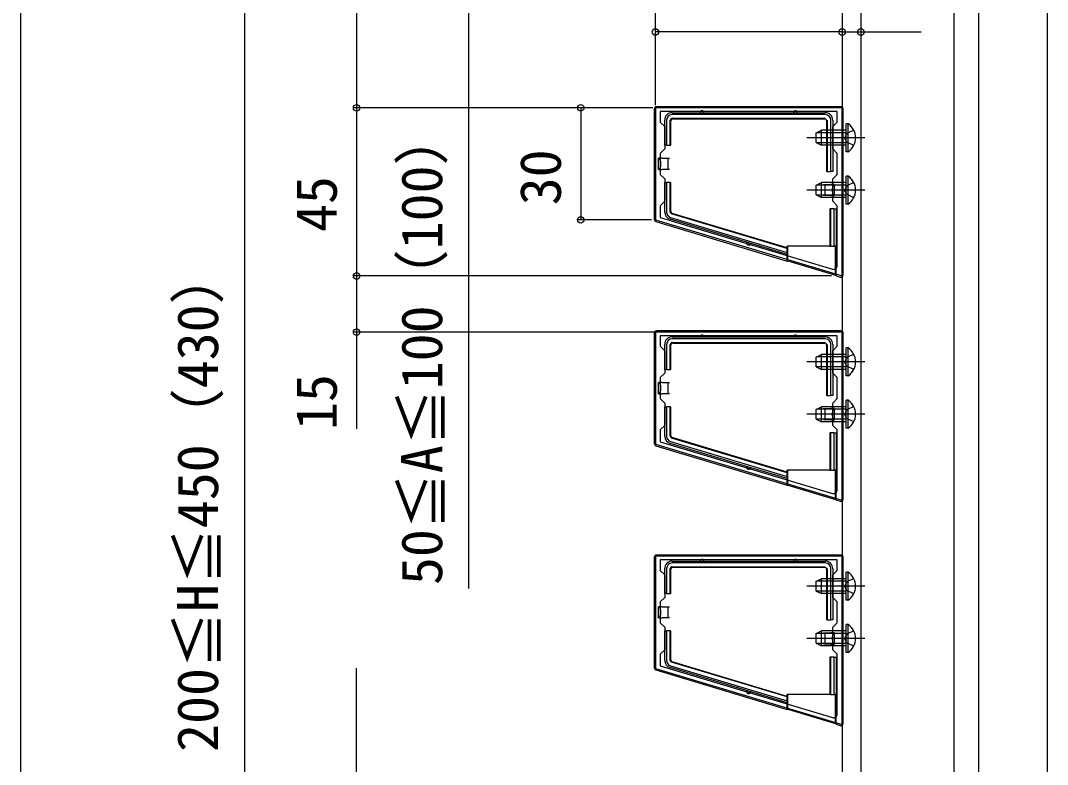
# Model space of a CAD drawing. Units: millimetres, scale not verified. Extents: x -875 to 875, y -1299 to 1291.
# Drawn here: x -875 to -600, y 654.1 to 853.2 of the extents above; entities that cross this region are included whole.
import ezdxf
from ezdxf.enums import TextEntityAlignment as Align

# ---------------------------------------------------------------- set-up
doc = ezdxf.new("R2010")
doc.units = ezdxf.units.MM
doc.header["$LTSCALE"] = 8
for name, color, linetype in [('0-2_YKK_11', 7, 'Continuous'), ('0-3_YKK_12', 2, 'Continuous'), ('0-4_YKK_13', 4, 'Continuous'), ('0-5_YKK_D', 6, 'Continuous'), ('0-6_YKK_ZWAK', 7, 'Continuous'), ('0-7_YSS_K', 3, 'Continuous')]:
    doc.layers.add(name, color=color, linetype=linetype)
doc.styles.add('ＭＳ ゴシック', font='')
doc.styles.get('ＭＳ ゴシック').set_extended_font_data('MS Gothic')

msp = doc.modelspace()

# ---------------------------------------------------------------- linework, layer by layer
at = {"layer": '0-2_YKK_11'}
for p, q in [((-703.7, 800.463), (-657.587, 786.629)), ((-703.7, 740.463), (-657.587, 726.629)), ((-703.7, 680.463), (-657.587, 666.629))]:
    msp.add_line(p, q, dxfattribs=at)
for points in [[(-705, 799.809), (-655, 784.809), (-655, 829.809), (-705, 829.809)], [(-705, 739.809), (-655, 724.809), (-655, 769.809), (-705, 769.809)], [(-705, 679.809), (-655, 664.809), (-655, 709.809), (-705, 709.809)]]:
    msp.add_lwpolyline(points, close=True, dxfattribs=at)
for points in [[(-656.3, 787.587), (-656.3, 803.609), (-657.5, 804.809), (-657.5, 810.809), (-656.3, 812.009), (-656.3, 817.609), (-657.5, 818.809), (-657.5, 824.809), (-656.3, 826.009), (-656.3, 828.809), (-703.7, 828.809), (-703.7, 826.009), (-702.5, 824.809), (-702.5, 818.809), (-703.7, 817.609), (-703.7, 812.009), (-702.5, 810.809), (-702.5, 804.809), (-703.7, 803.609), (-703.7, 800.463)], [(-656.3, 727.587), (-656.3, 743.609), (-657.5, 744.809), (-657.5, 750.809), (-656.3, 752.009), (-656.3, 757.609), (-657.5, 758.809), (-657.5, 764.809), (-656.3, 766.009), (-656.3, 768.809), (-703.7, 768.809), (-703.7, 766.009), (-702.5, 764.809), (-702.5, 758.809), (-703.7, 757.609), (-703.7, 752.009), (-702.5, 750.809), (-702.5, 744.809), (-703.7, 743.609), (-703.7, 740.463)], [(-656.3, 667.587), (-656.3, 683.609), (-657.5, 684.809), (-657.5, 690.809), (-656.3, 692.009), (-656.3, 697.609), (-657.5, 698.809), (-657.5, 704.809), (-656.3, 706.009), (-656.3, 708.809), (-703.7, 708.809), (-703.7, 706.009), (-702.5, 704.809), (-702.5, 698.809), (-703.7, 697.609), (-703.7, 692.009), (-702.5, 690.809), (-702.5, 684.809), (-703.7, 683.609), (-703.7, 680.463)]]:
    msp.add_lwpolyline(points, dxfattribs=at)
for centre in [(-657.3, 787.587), (-657.3, 727.587), (-657.3, 667.587)]:
    msp.add_arc(centre, 1, 253.30075, 359.99999, dxfattribs=at)
at = {"layer": '0-3_YKK_12'}
for p, q in [((-655, 929.309), (-655, 530.309)), ((-618.5, 929.309), (-618.5, 530.309))]:
    msp.add_line(p, q, dxfattribs=at)
msp.add_lwpolyline([(-600, 930.809), (-650, 930.809), (-650, 529.809), (-600, 529.809)], close=True, dxfattribs=at)
at = {"layer": '0-4_YKK_13'}
for p, q in [((-705.3, 829.51), (-705.3, 799.954)), ((-655.299, 830.109), (-704.701, 830.109)), ((-659.5, 828.009), (-700.5, 828.009)), ((-667.5, 828.509), (-659.5, 828.509)), ((-654.7, 785.114), (-654.7, 829.51)), ((-702.5, 819.809), (-702.5, 826.509)), ((-702, 826.509), (-702, 819.809)), ((-701, 819.809), (-701, 826.509)), ((-700.843, 819.809), (-700.843, 826.352)), ((-700.5, 827.009), (-659.5, 827.009)), ((-700.343, 826.852), (-659.657, 826.852)), ((-659.157, 826.352), (-659.157, 812.809)), ((-659, 826.509), (-659, 812.809)), ((-658, 812.809), (-658, 826.509)), ((-653.9, 818.059), (-653.9, 825.559)), ((-661.9, 823.109), (-660.5, 823.809)), ((-661.9, 820.509), (-661.9, 823.109)), ((-653.9, 823.154), (-661.809, 823.154)), ((-653.9, 823.809), (-660.5, 823.809)), ((-702, 819.809), (-702.5, 819.809)), ((-702, 819.809), (-701, 819.809)), ((-701, 819.809), (-700.843, 819.809)), ((-648.9, 821.809), (-664.4, 821.809)), ((-661.9, 820.509), (-660.5, 819.809)), ((-653.9, 820.463), (-661.809, 820.463)), ((-653.391, 818.059), (-653.9, 818.059)), ((-703.2, 816.309), (-704.2, 816.309)), ((-704.2, 813.309), (-704.2, 816.309)), ((-701.7, 816.309), (-701.2, 816.309)), ((-704.2, 813.309), (-703.2, 813.309)), ((-701.2, 813.309), (-701.7, 813.309)), ((-659, 812.809), (-659.157, 812.809)), ((-659, 812.809), (-658, 812.809)), ((-653.9, 804.059), (-653.9, 811.559)), ((-702, 809.809), (-702, 801.93)), ((-701, 809.809), (-702, 809.809)), ((-700.843, 802.047), (-700.843, 809.809)), ((-661.9, 809.109), (-660.5, 809.809)), ((-661.9, 806.509), (-661.9, 809.109)), ((-653.9, 809.154), (-661.809, 809.154)), ((-653.9, 809.809), (-660.5, 809.809)), ((-660, 809.309), (-659.5, 809.309)), ((-659.5, 809.309), (-658, 809.309)), ((-659.5, 807.809), (-659.5, 809.309)), ((-657, 809.309), (-658, 809.309)), ((-657, 806.309), (-657, 809.309)), ((-648.9, 807.809), (-664.4, 807.809)), ((-661.9, 806.509), (-660.5, 805.809)), ((-653.9, 806.463), (-661.809, 806.463)), ((-659.5, 806.309), (-660, 806.309)), ((-659.5, 806.309), (-659.5, 807.809)), ((-658, 806.309), (-659.5, 806.309)), ((-658, 806.309), (-657, 806.309)), ((-653.391, 804.059), (-653.9, 804.059)), ((-700.932, 800.494), (-669.7, 791.112)), ((-669.7, 792.156), (-700.644, 801.451)), ((-669.7, 792.32), (-700.487, 801.568)), ((-658.257, 802.809), (-658.257, 792.809)), ((-658.1, 802.809), (-658.257, 802.809)), ((-658.1, 802.809), (-658.1, 792.809)), ((-657.1, 802.809), (-656.6, 802.809)), ((-704.873, 799.381), (-669.7, 788.815)), ((-669.7, 792.32), (-669.7, 792.809)), ((-658.257, 792.809), (-669.7, 792.809)), ((-669.7, 792.156), (-669.7, 792.32)), ((-669.7, 791.112), (-669.7, 792.156)), ((-669.5, 788.85), (-669.5, 792.809)), ((-658.1, 792.809), (-658.257, 792.809)), ((-658.1, 792.809), (-657.1, 792.809)), ((-656.6, 792.809), (-657.1, 792.809)), ((-656.8, 785.035), (-656.8, 792.809)), ((-656.6, 784.879), (-656.6, 792.809)), ((-669.7, 791.112), (-669.7, 790.59)), ((-669.7, 788.815), (-669.7, 790.59)), ((-656.8, 785.035), (-656.6, 784.879)), ((-656.6, 784.879), (-655.471, 784.54)), ((-655.299, 770.109), (-704.701, 770.109)), ((-705.3, 769.51), (-705.3, 739.954)), ((-659.5, 768.009), (-700.5, 768.009)), ((-667.5, 768.509), (-659.5, 768.509)), ((-654.7, 725.114), (-654.7, 769.51)), ((-702.5, 759.809), (-702.5, 766.509)), ((-702, 766.509), (-702, 759.809)), ((-701, 759.809), (-701, 766.509)), ((-700.843, 759.809), (-700.843, 766.352)), ((-700.5, 767.009), (-659.5, 767.009)), ((-700.343, 766.852), (-659.657, 766.852)), ((-659.157, 766.352), (-659.157, 752.809)), ((-659, 766.509), (-659, 752.809)), ((-658, 752.809), (-658, 766.509)), ((-653.9, 758.059), (-653.9, 765.559)), ((-648.9, 761.809), (-664.4, 761.809)), ((-661.9, 763.109), (-660.5, 763.809)), ((-661.9, 760.509), (-661.9, 763.109)), ((-653.9, 763.154), (-661.809, 763.154)), ((-653.9, 763.809), (-660.5, 763.809)), ((-702, 759.809), (-702.5, 759.809)), ((-702, 759.809), (-701, 759.809)), ((-701, 759.809), (-700.843, 759.809)), ((-661.9, 760.509), (-660.5, 759.809)), ((-653.9, 760.463), (-661.809, 760.463)), ((-703.2, 756.309), (-704.2, 756.309)), ((-704.2, 753.309), (-704.2, 756.309)), ((-701.7, 756.309), (-701.2, 756.309)), ((-653.391, 758.059), (-653.9, 758.059)), ((-704.2, 753.309), (-703.2, 753.309)), ((-701.2, 753.309), (-701.7, 753.309)), ((-659, 752.809), (-659.157, 752.809)), ((-659, 752.809), (-658, 752.809)), ((-653.9, 744.059), (-653.9, 751.559)), ((-702, 749.809), (-702, 741.93)), ((-701, 749.809), (-702, 749.809)), ((-700.843, 742.047), (-700.843, 749.809)), ((-661.9, 749.109), (-660.5, 749.809)), ((-661.9, 746.509), (-661.9, 749.109)), ((-653.9, 749.154), (-661.809, 749.154)), ((-653.9, 749.809), (-660.5, 749.809)), ((-660, 749.309), (-659.5, 749.309)), ((-659.5, 749.309), (-658, 749.309)), ((-659.5, 747.809), (-659.5, 749.309)), ((-657, 749.309), (-658, 749.309)), ((-657, 746.309), (-657, 749.309)), ((-648.9, 747.809), (-664.4, 747.809)), ((-661.9, 746.509), (-660.5, 745.809)), ((-653.9, 746.463), (-661.809, 746.463)), ((-659.5, 746.309), (-660, 746.309)), ((-659.5, 746.309), (-659.5, 747.809)), ((-658, 746.309), (-659.5, 746.309)), ((-658, 746.309), (-657, 746.309)), ((-658.257, 742.809), (-658.257, 732.809)), ((-658.1, 742.809), (-658.257, 742.809)), ((-658.1, 742.809), (-658.1, 732.809)), ((-657.1, 742.809), (-656.6, 742.809)), ((-653.391, 744.059), (-653.9, 744.059)), ((-700.932, 740.494), (-669.7, 731.112)), ((-669.7, 732.156), (-700.644, 741.451)), ((-669.7, 732.32), (-700.487, 741.568)), ((-704.873, 739.381), (-669.7, 728.815)), ((-669.7, 732.32), (-669.7, 732.809)), ((-658.257, 732.809), (-669.7, 732.809)), ((-669.7, 732.156), (-669.7, 732.32)), ((-669.7, 731.112), (-669.7, 732.156)), ((-669.5, 728.85), (-669.5, 732.809)), ((-658.1, 732.809), (-658.257, 732.809)), ((-658.1, 732.809), (-657.1, 732.809)), ((-656.6, 732.809), (-657.1, 732.809)), ((-656.8, 725.035), (-656.8, 732.809)), ((-656.6, 724.879), (-656.6, 732.809)), ((-669.7, 731.112), (-669.7, 730.59)), ((-669.7, 728.815), (-669.7, 730.59)), ((-656.8, 725.035), (-656.6, 724.879)), ((-656.6, 724.879), (-655.471, 724.54)), ((-705.3, 709.51), (-705.3, 679.954)), ((-655.299, 710.109), (-704.701, 710.109)), ((-654.7, 665.114), (-654.7, 709.51)), ((-659.5, 708.009), (-700.5, 708.009)), ((-700.5, 707.009), (-659.5, 707.009)), ((-700.343, 706.852), (-659.657, 706.852)), ((-667.5, 708.509), (-659.5, 708.509)), ((-702.5, 699.809), (-702.5, 706.509)), ((-702, 706.509), (-702, 699.809)), ((-701, 699.809), (-701, 706.509)), ((-700.843, 699.809), (-700.843, 706.352)), ((-659.157, 706.352), (-659.157, 692.809)), ((-659, 706.509), (-659, 692.809)), ((-658, 692.809), (-658, 706.509)), ((-653.9, 698.059), (-653.9, 705.559)), ((-648.9, 701.809), (-664.4, 701.809)), ((-661.9, 703.109), (-660.5, 703.809)), ((-661.9, 700.509), (-661.9, 703.109)), ((-653.9, 703.154), (-661.809, 703.154)), ((-653.9, 703.809), (-660.5, 703.809)), ((-702, 699.809), (-702.5, 699.809)), ((-702, 699.809), (-701, 699.809)), ((-701, 699.809), (-700.843, 699.809)), ((-661.9, 700.509), (-660.5, 699.809)), ((-653.9, 700.463), (-661.809, 700.463)), ((-703.2, 696.309), (-704.2, 696.309)), ((-704.2, 693.309), (-704.2, 696.309)), ((-701.7, 696.309), (-701.2, 696.309)), ((-653.391, 698.059), (-653.9, 698.059)), ((-704.2, 693.309), (-703.2, 693.309)), ((-701.2, 693.309), (-701.7, 693.309)), ((-659, 692.809), (-659.157, 692.809)), ((-659, 692.809), (-658, 692.809)), ((-653.9, 684.059), (-653.9, 691.559)), ((-702, 689.809), (-702, 681.93)), ((-701, 689.809), (-702, 689.809)), ((-700.843, 682.047), (-700.843, 689.809)), ((-648.9, 687.809), (-664.4, 687.809)), ((-661.9, 689.109), (-660.5, 689.809)), ((-661.9, 686.509), (-661.9, 689.109)), ((-653.9, 689.154), (-661.809, 689.154)), ((-653.9, 689.809), (-660.5, 689.809)), ((-660, 689.309), (-659.5, 689.309)), ((-659.5, 689.309), (-658, 689.309)), ((-659.5, 687.809), (-659.5, 689.309)), ((-659.5, 686.309), (-659.5, 687.809)), ((-657, 689.309), (-658, 689.309)), ((-657, 686.309), (-657, 689.309)), ((-661.9, 686.509), (-660.5, 685.809)), ((-653.9, 686.463), (-661.809, 686.463)), ((-659.5, 686.309), (-660, 686.309)), ((-658, 686.309), (-659.5, 686.309)), ((-658, 686.309), (-657, 686.309)), ((-658.257, 682.809), (-658.257, 672.809)), ((-658.1, 682.809), (-658.257, 682.809)), ((-658.1, 682.809), (-658.1, 672.809)), ((-657.1, 682.809), (-656.6, 682.809)), ((-653.391, 684.059), (-653.9, 684.059)), ((-704.873, 679.381), (-669.7, 668.815)), ((-700.932, 680.494), (-669.7, 671.112)), ((-669.7, 672.156), (-700.644, 681.451)), ((-669.7, 672.32), (-700.487, 681.568)), ((-669.7, 672.32), (-669.7, 672.809)), ((-658.257, 672.809), (-669.7, 672.809)), ((-669.7, 672.156), (-669.7, 672.32)), ((-669.7, 671.112), (-669.7, 672.156)), ((-669.7, 671.112), (-669.7, 670.59)), ((-669.5, 668.85), (-669.5, 672.809)), ((-658.1, 672.809), (-658.257, 672.809)), ((-658.1, 672.809), (-657.1, 672.809)), ((-656.6, 672.809), (-657.1, 672.809)), ((-656.8, 665.035), (-656.8, 672.809)), ((-656.6, 664.879), (-656.6, 672.809)), ((-669.7, 668.815), (-669.7, 670.59)), ((-656.8, 665.035), (-656.6, 664.879)), ((-656.6, 664.879), (-655.471, 664.54))]:
    msp.add_line(p, q, dxfattribs=at)
for points in [[(-700.5, 828.509), (-692.5, 828.509), (-667.5, 828.509)], [(-657.5, 826.509), (-657.5, 812.809), (-658, 812.809)], [(-653.391, 818.059), (-653.391, 825.559), (-653.9, 825.559)], [(-653.9, 819.809), (-660.5, 819.809), (-660.5, 823.809)], [(-651.891, 823.859), (-653.746, 822.954), (-654.355, 821.809)], [(-651.891, 819.759), (-653.746, 820.664), (-654.355, 821.809)], [(-703.2, 816.309), (-701.7, 816.309), (-701.7, 814.809), (-701.7, 813.309), (-703.2, 813.309)], [(-653.391, 804.059), (-653.391, 811.559), (-653.9, 811.559)], [(-702.5, 801.93), (-702.5, 809.809), (-702, 809.809)], [(-701, 801.93), (-701, 809.809), (-700.843, 809.809)], [(-653.9, 805.809), (-660.5, 805.809), (-660.5, 809.809)], [(-651.891, 809.859), (-653.746, 808.954), (-654.355, 807.809)], [(-651.891, 805.759), (-653.746, 806.664), (-654.355, 807.809)], [(-657.1, 792.809), (-657.1, 802.809), (-658.1, 802.809)], [(-656.6, 802.809), (-656.6, 797.809), (-656.6, 792.809)], [(-669.7, 790.59), (-680, 793.684), (-701.075, 800.015)], [(-669.7, 788.815), (-669.5, 788.85), (-656.8, 785.035)], [(-700.5, 768.509), (-692.5, 768.509), (-667.5, 768.509)], [(-657.5, 766.509), (-657.5, 752.809), (-658, 752.809)], [(-653.391, 758.059), (-653.391, 765.559), (-653.9, 765.559)], [(-653.9, 759.809), (-660.5, 759.809), (-660.5, 763.809)], [(-651.891, 763.859), (-653.746, 762.954), (-654.355, 761.809)], [(-651.891, 759.759), (-653.746, 760.664), (-654.355, 761.809)], [(-703.2, 756.309), (-701.7, 756.309), (-701.7, 754.809), (-701.7, 753.309), (-703.2, 753.309)], [(-653.391, 744.059), (-653.391, 751.559), (-653.9, 751.559)], [(-702.5, 741.93), (-702.5, 749.809), (-702, 749.809)], [(-701, 741.93), (-701, 749.809), (-700.843, 749.809)], [(-653.9, 745.809), (-660.5, 745.809), (-660.5, 749.809)], [(-651.891, 749.859), (-653.746, 748.954), (-654.355, 747.809)], [(-651.891, 745.759), (-653.746, 746.664), (-654.355, 747.809)], [(-657.1, 732.809), (-657.1, 742.809), (-658.1, 742.809)], [(-656.6, 742.809), (-656.6, 737.809), (-656.6, 732.809)], [(-669.7, 730.59), (-680, 733.684), (-701.075, 740.015)], [(-669.7, 728.815), (-669.5, 728.85), (-656.8, 725.035)], [(-700.5, 708.509), (-692.5, 708.509), (-667.5, 708.509)], [(-657.5, 706.509), (-657.5, 692.809), (-658, 692.809)], [(-653.391, 698.059), (-653.391, 705.559), (-653.9, 705.559)], [(-653.9, 699.809), (-660.5, 699.809), (-660.5, 703.809)], [(-651.891, 703.859), (-653.746, 702.954), (-654.355, 701.809)], [(-651.891, 699.759), (-653.746, 700.664), (-654.355, 701.809)], [(-703.2, 696.309), (-701.7, 696.309), (-701.7, 694.809), (-701.7, 693.309), (-703.2, 693.309)], [(-653.391, 684.059), (-653.391, 691.559), (-653.9, 691.559)], [(-702.5, 681.93), (-702.5, 689.809), (-702, 689.809)], [(-701, 681.93), (-701, 689.809), (-700.843, 689.809)], [(-653.9, 685.809), (-660.5, 685.809), (-660.5, 689.809)], [(-651.891, 689.859), (-653.746, 688.954), (-654.355, 687.809)], [(-651.891, 685.759), (-653.746, 686.664), (-654.355, 687.809)], [(-657.1, 672.809), (-657.1, 682.809), (-658.1, 682.809)], [(-656.6, 682.809), (-656.6, 677.809), (-656.6, 672.809)], [(-669.7, 670.59), (-680, 673.684), (-701.075, 680.015)], [(-669.7, 668.815), (-669.5, 668.85), (-656.8, 665.035)]]:
    msp.add_lwpolyline(points, dxfattribs=at)
for centre, radius, start, end in [((-700.5, 826.509), 2, 90, 180), ((-700.5, 826.509), 1.5, 90, 180), ((-692.5, 828.509), 0.5, 0, 180), ((-667.5, 828.509), 0.5, 0, 180), ((-659.5, 826.509), 2, 0, 90), ((-659.5, 826.509), 1.5, 0, 90), ((-655.927, 821.809), 4.527, 304.06671, 55.93329), ((-655.927, 807.809), 4.527, 304.06671, 55.93329), ((-700.5, 801.93), 2, 180, 253.27998), ((-700.5, 801.93), 1.5, 180, 253.27998), ((-656.6, 797.809), 0.3, 270, 90), ((-680, 793.684), 0.6, 163.27998, 343.27998), ((-700.5, 766.509), 2, 90, 180), ((-700.5, 766.509), 1.5, 90, 180), ((-692.5, 768.509), 0.5, 0, 180), ((-667.5, 768.509), 0.5, 0, 180), ((-659.5, 766.509), 2, 0, 90), ((-659.5, 766.509), 1.5, 0, 90), ((-655.927, 761.809), 4.527, 304.06671, 55.93329), ((-655.927, 747.809), 4.527, 304.06671, 55.93329), ((-700.5, 741.93), 2, 180, 253.27998), ((-700.5, 741.93), 1.5, 180, 253.27998), ((-656.6, 737.809), 0.3, 270, 90), ((-680, 733.684), 0.6, 163.27998, 343.27998), ((-700.5, 706.509), 2, 90, 180), ((-700.5, 706.509), 1.5, 90, 180), ((-692.5, 708.509), 0.5, 0, 180), ((-667.5, 708.509), 0.5, 0, 180), ((-659.5, 706.509), 2, 0, 90), ((-659.5, 706.509), 1.5, 0, 90), ((-655.927, 701.809), 4.527, 304.06671, 55.93329), ((-655.927, 687.809), 4.527, 304.06671, 55.93329), ((-700.5, 681.93), 2, 180, 253.27998), ((-700.5, 681.93), 1.5, 180, 253.27998), ((-656.6, 677.809), 0.3, 270, 90), ((-680, 673.684), 0.6, 163.27998, 343.27998)]:
    msp.add_arc(centre, radius, start, end, dxfattribs=at)
for centre, major_axis, ratio, start_param, end_param in [((-704.699, 829.508), (0.426, -0.426), 0.99628, 2.358058, 3.9251274), ((-655.301, 829.508), (-0.426, -0.426), 0.99628, 2.358058, 3.9251274), ((-700.5, 826.509), (-0.354, 0.354), 0.999924, 5.4978252, 7.0685454), ((-700.343, 826.352), (-0.354, 0.354), 0.999924, 5.4978252, 7.0685454), ((-659.657, 826.352), (0.354, 0.354), 0.999924, 5.4978252, 7.0685454), ((-704.2, 814.809), (0, 1.5), 0.466667, 3.1415927, 6.2831853), ((-657, 807.809), (0, 1.5), 0.466667, 6.2831853, 9.424778), ((-700.5, 801.93), (-0.401, -0.298), 0.999941, 5.6437252, 6.9226455), ((-700.343, 802.047), (-0.401, -0.298), 0.999941, 5.6437252, 6.9226455), ((-704.699, 799.956), (0.483, 0.359), 0.997108, 2.5034907, 3.7796946), ((-655.301, 785.117), (-0.36, 0.484), 0.994789, 2.2127884, 4.0703969), ((-704.699, 769.508), (0.426, -0.426), 0.99628, 2.358058, 3.9251274), ((-655.301, 769.508), (-0.426, -0.426), 0.99628, 2.358058, 3.9251274), ((-700.5, 766.509), (-0.354, 0.354), 0.999924, 5.4978252, 7.0685454), ((-700.343, 766.352), (-0.354, 0.354), 0.999924, 5.4978252, 7.0685454), ((-659.657, 766.352), (0.354, 0.354), 0.999924, 5.4978252, 7.0685454), ((-704.2, 754.809), (0, 1.5), 0.466667, 3.1415927, 6.2831853), ((-657, 747.809), (0, 1.5), 0.466667, 6.2831853, 9.424778), ((-704.699, 739.956), (0.483, 0.359), 0.997108, 2.5034907, 3.7796946), ((-700.5, 741.93), (-0.401, -0.298), 0.999941, 5.6437252, 6.9226455), ((-700.343, 742.047), (-0.401, -0.298), 0.999941, 5.6437252, 6.9226455), ((-655.301, 725.117), (-0.36, 0.484), 0.994789, 2.2127884, 4.0703969), ((-704.699, 709.508), (0.426, -0.426), 0.99628, 2.358058, 3.9251274), ((-655.301, 709.508), (-0.426, -0.426), 0.99628, 2.358058, 3.9251274), ((-700.5, 706.509), (-0.354, 0.354), 0.999924, 5.4978252, 7.0685454), ((-700.343, 706.352), (-0.354, 0.354), 0.999924, 5.4978252, 7.0685454), ((-659.657, 706.352), (0.354, 0.354), 0.999924, 5.4978252, 7.0685454), ((-704.2, 694.809), (0, 1.5), 0.466667, 3.1415927, 6.2831853), ((-657, 687.809), (0, 1.5), 0.466667, 6.2831853, 9.424778), ((-700.343, 682.047), (-0.401, -0.298), 0.999941, 5.6437252, 6.9226455), ((-704.699, 679.956), (0.483, 0.359), 0.997108, 2.5034907, 3.7796946), ((-700.5, 681.93), (-0.401, -0.298), 0.999941, 5.6437252, 6.9226455), ((-655.301, 665.117), (-0.36, 0.484), 0.994789, 2.2127884, 4.0703969)]:
    msp.add_ellipse(centre, major_axis=major_axis, ratio=ratio, start_param=start_param, end_param=end_param, dxfattribs=at)
for centre in [(-659.096, 821.809), (-659.096, 761.809), (-659.096, 701.809)]:
    msp.add_ellipse(centre, major_axis=(0, 2.25), ratio=0.008727, dxfattribs=at)
at = {"layer": '0-5_YKK_D'}
for p, q in [((-815, 945.809), (-815, 543.809)), ((-785, 929.809), (-785, 829.809)), ((-705, 830.509), (-705, 881.109)), ((-705, 830.509), (-705, 851.109)), ((-655, 850.109), (-705, 850.109)), ((-655, 849.809), (-655, 849.109)), ((-655, 849.809), (-655, 849.109)), ((-650, 849.809), (-650, 849.109)), ((-705.7, 829.809), (-786, 829.809)), ((-705.7, 829.809), (-786, 829.809)), ((-785, 829.809), (-785, 784.809)), ((-706.7, 829.809), (-726, 829.809)), ((-725, 829.809), (-725, 799.809)), ((-706, 799.809), (-726, 799.809)), ((-657.864, 784.809), (-786, 784.809)), ((-657.864, 784.809), (-786, 784.809)), ((-686, 769.809), (-786, 769.809))]:
    msp.add_line(p, q, dxfattribs=at)
for points in [[(-785, 879.809), (-755, 866.628), (-755, 701.208)], [(-655, 850.109), (-650, 850.109), (-633.807, 850.109)], [(-785, 784.809), (-785, 769.809), (-785, 743.9)], [(-785, 529.809), (-785, 544.809), (-785, 679.894)]]:
    msp.add_lwpolyline(points, dxfattribs=at)
for centre in [(-705, 850.109), (-655, 850.109), (-655, 850.109), (-650, 850.109), (-785, 829.809), (-785, 829.809), (-725, 829.809), (-725, 799.809), (-785, 784.809), (-785, 784.809), (-785, 769.809)]:
    msp.add_circle(centre, 0.875, dxfattribs=at)
at = {"layer": '0-6_YKK_ZWAK'}
msp.add_line((-875, 1250.8), (-875, -1299.2), dxfattribs=at)
at = {"layer": '0-7_YSS_K'}
msp.add_line((-625, 381.809), (-625, 971.027), dxfattribs=at)

# ---------------------------------------------------------------- texts
at = {"layer": '0-5_YKK_D', "style": 'ＭＳ ゴシック'}
for s, p in [('50≦A≦100（100）', (-758.79, 702.1)), ('30', (-727, 803.729)), ('45', (-787, 796.57)), ('200≦H≦450（430）', (-818.79, 657.451)), ('15', (-787, 743.598))]:
    msp.add_text(s, height=11, rotation=90, dxfattribs=at).set_placement(p, align=Align.BOTTOM_LEFT)

doc.saveas('drawing.dxf')
